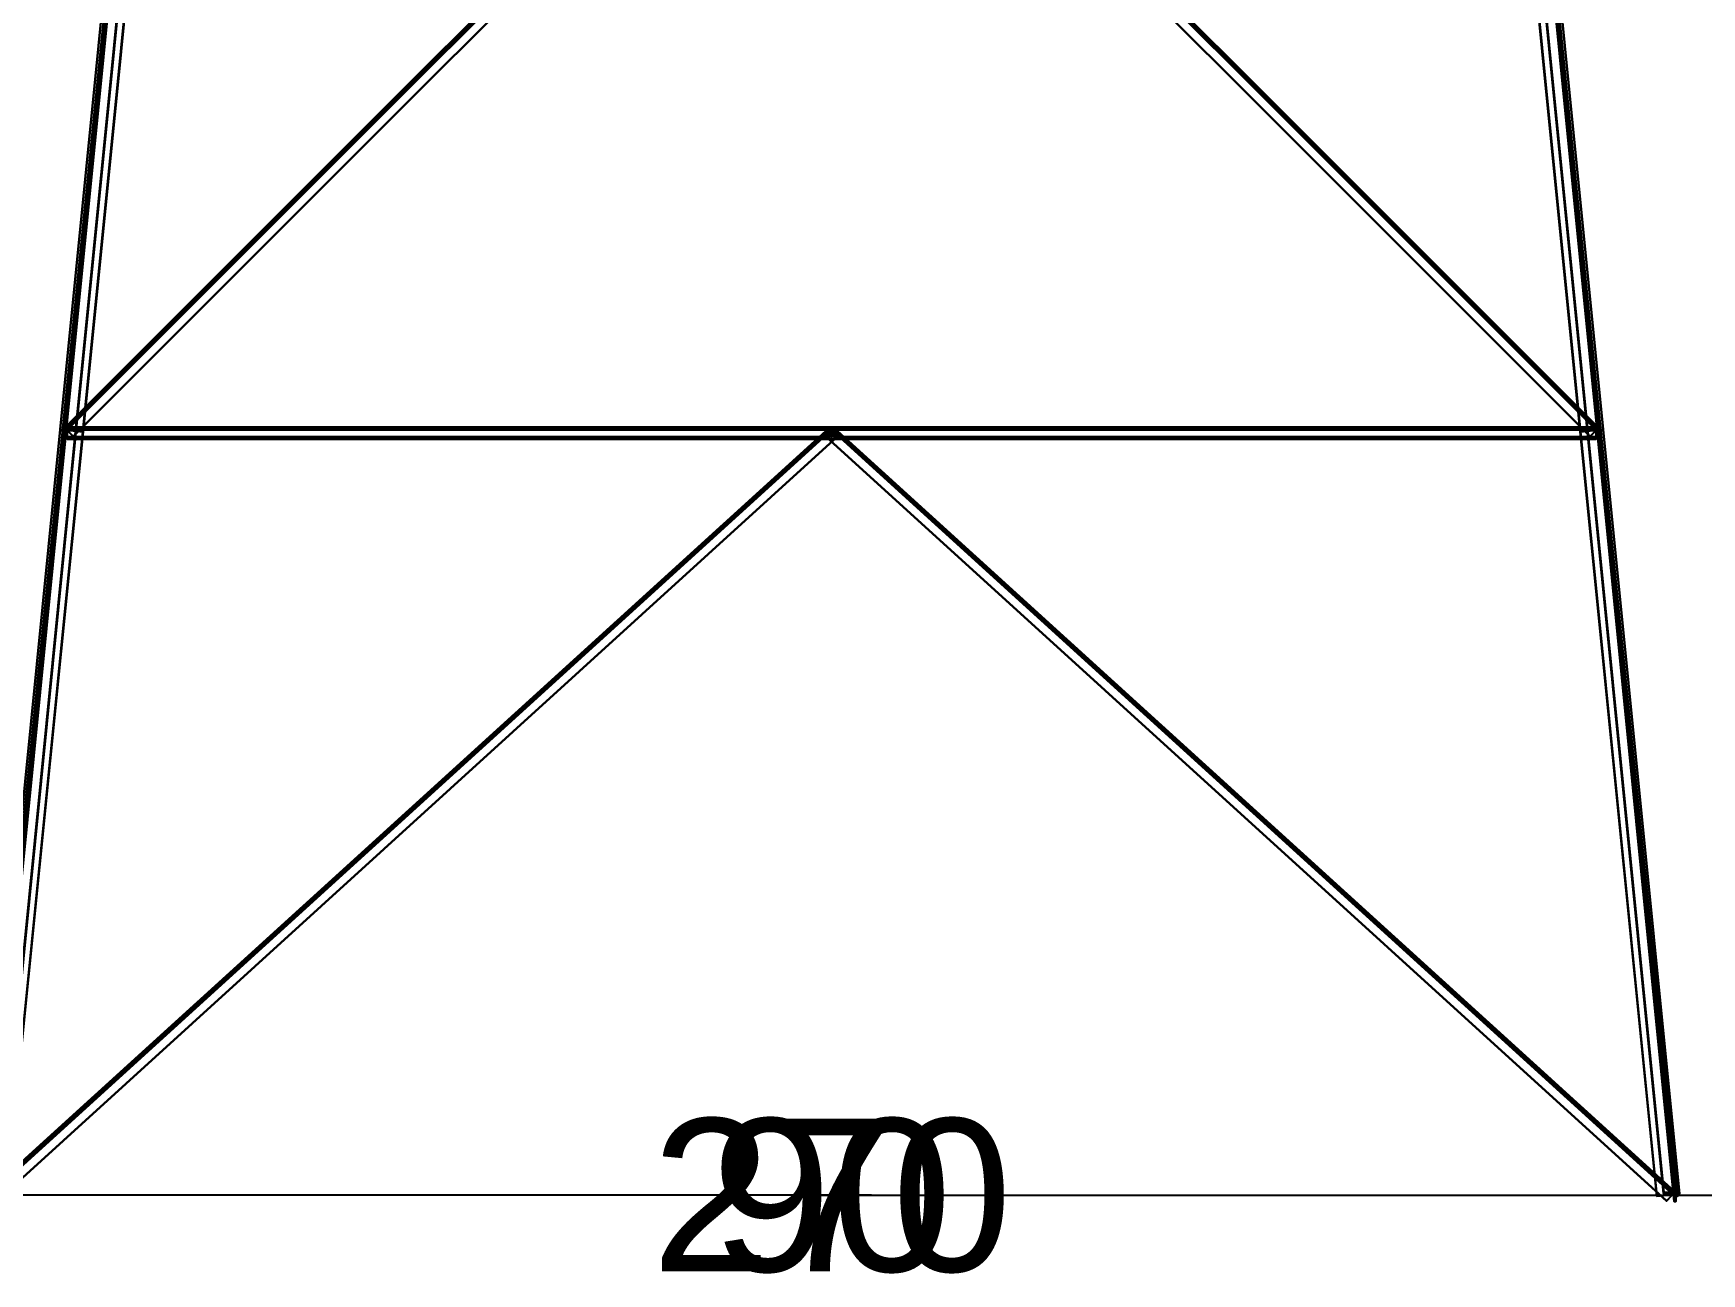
# Model space of a CAD drawing. Extents: x -15.8 to 15, y 4.5 to 69.4.
# Drawn here: x -5.22 to 5.69, y 4.49 to 12.6 of the extents above; entities that cross this region are included whole.
import ezdxf
from ezdxf.enums import TextEntityAlignment as Align

# ---------------------------------------------------------------- set-up
doc = ezdxf.new("R2010")
doc.units = 0
doc.styles.add('PLS_View', font='ARIAL.TTF')

msp = doc.modelspace()

# ---------------------------------------------------------------- linework, layer by layer
at = {"layer": '1', "color": 3}
for points in [[(-4.3987, 14.9953, 4.5545), (-4.8987, 9.9953, 5.0545), (-5.0472, 10.0085, 5.0382), (-4.5472, 15.0085, 4.5382)], [(-4.5472, 15.0085, 4.5382), (-5.0472, 10.0085, 5.0382), (-5.0325, 9.9922, 4.8898), (-4.5325, 14.9922, 4.3898)], [(-4.5325, 14.9922, -4.3898), (-5.0325, 9.9922, -4.8898), (-5.0472, 10.0085, -5.0382), (-4.5472, 15.0085, -4.5382)], [(-4.5472, 15.0085, -4.5382), (-5.0472, 10.0085, -5.0382), (-4.8987, 9.9953, -5.0545), (-4.3987, 14.9953, -4.5545)], [(-4.5325, 14.9922, 4.3898), (-5.0325, 9.9922, 4.8898), (-5.0166, 9.9908, 4.8916), (-4.5166, 14.9908, 4.3916)], [(-4.5166, 14.9908, -4.3916), (-5.0166, 9.9908, -4.8916), (-5.0325, 9.9922, -4.8898), (-4.5325, 14.9922, -4.3898)], [(-4.5298, 15.0054, 4.5241), (-5.0298, 10.0054, 5.0241), (-4.8971, 9.9936, 5.0386), (-4.3971, 14.9936, 4.5386)], [(-4.5166, 14.9908, 4.3916), (-5.0166, 9.9908, 4.8916), (-5.0298, 10.0054, 5.0241), (-4.5298, 15.0054, 4.5241)], [(-4.5298, 15.0054, -4.5241), (-5.0298, 10.0054, -5.0241), (-5.0166, 9.9908, -4.8916), (-4.5166, 14.9908, -4.3916)], [(-4.3971, 14.9936, -4.5386), (-4.8971, 9.9936, -5.0386), (-5.0298, 10.0054, -5.0241), (-4.5298, 15.0054, -4.5241)], [(-4.3971, 14.9936, 4.5386), (-4.8971, 9.9936, 5.0386), (-4.8987, 9.9953, 5.0545), (-4.3987, 14.9953, 4.5545)], [(-4.3987, 14.9953, -4.5545), (-4.8987, 9.9953, -5.0545), (-4.8971, 9.9936, -5.0386), (-4.3971, 14.9936, -4.5386)], [(4.3971, 14.9936, 4.5386), (4.8971, 9.9936, 5.0386), (5.0298, 10.0054, 5.0241), (4.5298, 15.0054, 4.5241)], [(4.5298, 15.0054, -4.5241), (5.0298, 10.0054, -5.0241), (4.8971, 9.9936, -5.0386), (4.3971, 14.9936, -4.5386)], [(4.3987, 14.9953, 4.5545), (4.8987, 9.9953, 5.0545), (4.8971, 9.9936, 5.0386), (4.3971, 14.9936, 4.5386)], [(4.3971, 14.9936, -4.5386), (4.8971, 9.9936, -5.0386), (4.8987, 9.9953, -5.0545), (4.3987, 14.9953, -4.5545)], [(4.5472, 15.0085, 4.5382), (5.0472, 10.0085, 5.0382), (4.8987, 9.9953, 5.0545), (4.3987, 14.9953, 4.5545)], [(4.3987, 14.9953, -4.5545), (4.8987, 9.9953, -5.0545), (5.0472, 10.0085, -5.0382), (4.5472, 15.0085, -4.5382)], [(4.5298, 15.0054, 4.5241), (5.0298, 10.0054, 5.0241), (5.0166, 9.9908, 4.8916), (4.5166, 14.9908, 4.3916)], [(4.5166, 14.9908, -4.3916), (5.0166, 9.9908, -4.8916), (5.0298, 10.0054, -5.0241), (4.5298, 15.0054, -4.5241)], [(4.5166, 14.9908, 4.3916), (5.0166, 9.9908, 4.8916), (5.0325, 9.9922, 4.8898), (4.5325, 14.9922, 4.3898)], [(4.5325, 14.9922, -4.3898), (5.0325, 9.9922, -4.8898), (5.0166, 9.9908, -4.8916), (4.5166, 14.9908, -4.3916)], [(4.5325, 14.9922, 4.3898), (5.0325, 9.9922, 4.8898), (5.0472, 10.0085, 5.0382), (4.5472, 15.0085, 4.5382)], [(4.5472, 15.0085, -4.5382), (5.0472, 10.0085, -5.0382), (5.0325, 9.9922, -4.8898), (4.5325, 14.9922, -4.3898)], [(-4.8987, 9.9953, 5.0545), (-5.3987, 4.9953, 5.5545), (-5.5472, 5.0085, 5.5382), (-5.0472, 10.0085, 5.0382)], [(-5.0472, 10.0085, 5.0382), (-5.5472, 5.0085, 5.5382), (-5.5325, 4.9922, 5.3898), (-5.0325, 9.9922, 4.8898)], [(-5.0325, 9.9922, -4.8898), (-5.5325, 4.9922, -5.3898), (-5.5472, 5.0085, -5.5382), (-5.0472, 10.0085, -5.0382)], [(-5.0472, 10.0085, -5.0382), (-5.5472, 5.0085, -5.5382), (-5.3987, 4.9953, -5.5545), (-4.8987, 9.9953, -5.0545)], [(-5.0325, 9.9922, 4.8898), (-5.5325, 4.9922, 5.3898), (-5.5166, 4.9908, 5.3916), (-5.0166, 9.9908, 4.8916)], [(-5.0166, 9.9908, -4.8916), (-5.5166, 4.9908, -5.3916), (-5.5325, 4.9922, -5.3898), (-5.0325, 9.9922, -4.8898)], [(-5.0298, 10.0054, 5.0241), (-5.5298, 5.0054, 5.5241), (-5.3971, 4.9936, 5.5386), (-4.8971, 9.9936, 5.0386)], [(-5.0166, 9.9908, 4.8916), (-5.5166, 4.9908, 5.3916), (-5.5298, 5.0054, 5.5241), (-5.0298, 10.0054, 5.0241)], [(-5.0298, 10.0054, -5.0241), (-5.5298, 5.0054, -5.5241), (-5.5166, 4.9908, -5.3916), (-5.0166, 9.9908, -4.8916)], [(-4.8971, 9.9936, -5.0386), (-5.3971, 4.9936, -5.5386), (-5.5298, 5.0054, -5.5241), (-5.0298, 10.0054, -5.0241)], [(-4.8971, 9.9936, 5.0386), (-5.3971, 4.9936, 5.5386), (-5.3987, 4.9953, 5.5545), (-4.8987, 9.9953, 5.0545)], [(-4.8987, 9.9953, -5.0545), (-5.3987, 4.9953, -5.5545), (-5.3971, 4.9936, -5.5386), (-4.8971, 9.9936, -5.0386)], [(-5.0472, 10.0085, 5.0382), (-4.8987, 9.9953, 5.0545), (-4.8971, 9.9936, 5.0386)], [(-5.0472, 10.0085, 5.0382), (-4.8971, 9.9936, 5.0386), (-5.0298, 10.0054, 5.0241)], [(-5.0472, 10.0085, 5.0382), (-5.0298, 10.0054, 5.0241), (-5.0166, 9.9908, 4.8916)], [(-5.0472, 10.0085, 5.0382), (-5.0166, 9.9908, 4.8916), (-5.0325, 9.9922, 4.8898)], [(-5.0472, 10.0085, -5.0382), (-5.0325, 9.9922, -4.8898), (-5.0166, 9.9908, -4.8916)], [(-5.0472, 10.0085, -5.0382), (-5.0166, 9.9908, -4.8916), (-5.0298, 10.0054, -5.0241)], [(-5.0472, 10.0085, -5.0382), (-5.0298, 10.0054, -5.0241), (-4.8971, 9.9936, -5.0386)], [(-5.0472, 10.0085, -5.0382), (-4.8971, 9.9936, -5.0386), (-4.8987, 9.9953, -5.0545)], [(-5.0472, 10.0085, 5.0382), (-4.8987, 9.9953, 5.0545), (-4.8971, 9.9936, 5.0386)], [(-5.0472, 10.0085, 5.0382), (-4.8971, 9.9936, 5.0386), (-5.0298, 10.0054, 5.0241)], [(-5.0472, 10.0085, 5.0382), (-5.0298, 10.0054, 5.0241), (-5.0166, 9.9908, 4.8916)], [(-5.0472, 10.0085, 5.0382), (-5.0166, 9.9908, 4.8916), (-5.0325, 9.9922, 4.8898)], [(-5.0472, 10.0085, -5.0382), (-5.0325, 9.9922, -4.8898), (-5.0166, 9.9908, -4.8916)], [(-5.0472, 10.0085, -5.0382), (-5.0166, 9.9908, -4.8916), (-5.0298, 10.0054, -5.0241)], [(-5.0472, 10.0085, -5.0382), (-5.0298, 10.0054, -5.0241), (-4.8971, 9.9936, -5.0386)], [(-5.0472, 10.0085, -5.0382), (-4.8971, 9.9936, -5.0386), (-4.8987, 9.9953, -5.0545)], [(-5.0202, 10.0241), (-5.0202, 10.0241, 5), (-5.0273, 9.9444, 5), (-5.0273, 9.9444)], [(-5.0202, 10.0241), (-5.0213, 9.9439), (-5.0273, 9.9444)], [(-5.0202, 10.0241, 5), (-5.0213, 9.9439, 5), (-5.0273, 9.9444, 5)], [(-5.0202, 10.0241, -5), (-5.0202, 10.0241), (-5.0273, 9.9444), (-5.0273, 9.9444, -5)], [(-5.0202, 10.0241, -5), (-5.0213, 9.9439, -5), (-5.0273, 9.9444, -5)], [(-5.0202, 10.0241), (-5.0213, 9.9439), (-5.0273, 9.9444)], [(-5.0273, 9.9444), (-5.0273, 9.9444, 5), (-5.0213, 9.9439, 5), (-5.0213, 9.9439)], [(-5.0273, 9.9444, -5), (-5.0273, 9.9444), (-5.0213, 9.9439), (-5.0213, 9.9439, -5)], [(-5.0202, 10.0241), (-5.0147, 10.0176), (-5.0213, 9.9439)], [(-5.0202, 10.0241, 5), (-5.0147, 10.0176, 5), (-5.0213, 9.9439, 5)], [(-5.0202, 10.0241, -5), (-5.0147, 10.0176, -5), (-5.0213, 9.9439, -5)], [(-5.0202, 10.0241), (-5.0147, 10.0176), (-5.0213, 9.9439)], [(-5.0213, 9.9439), (-5.0213, 9.9439, 5), (-5.0147, 10.0176, 5), (-5.0147, 10.0176)], [(-5.0213, 9.9439, -5), (-5.0213, 9.9439), (-5.0147, 10.0176), (-5.0147, 10.0176, -5)], [(-4.9405, 10.017), (-4.9405, 10.017, 5), (-5.0202, 10.0241, 5), (-5.0202, 10.0241)], [(-5.0202, 10.0241), (-4.9405, 10.017), (-4.941, 10.011)], [(-5.0202, 10.0241), (-4.941, 10.011), (-5.0147, 10.0176)], [(-5.0202, 10.0241, 5), (-4.9405, 10.017, 5), (-4.941, 10.011, 5)], [(-5.0202, 10.0241, 5), (-4.941, 10.011, 5), (-5.0147, 10.0176, 5)], [(-4.9405, 10.017, -5), (-4.9405, 10.017), (-5.0202, 10.0241), (-5.0202, 10.0241, -5)], [(-5.0202, 10.0241, -5), (-4.9405, 10.017, -5), (-4.941, 10.011, -5)], [(-5.0202, 10.0241, -5), (-4.941, 10.011, -5), (-5.0147, 10.0176, -5)], [(-5.0202, 10.0241), (-4.9405, 10.017), (-4.941, 10.011)], [(-5.0202, 10.0241), (-4.941, 10.011), (-5.0147, 10.0176)], [(-5.0147, 10.0176), (-5.0147, 10.0176, 5), (-4.941, 10.011, 5), (-4.941, 10.011)], [(-5.0147, 10.0176, -5), (-5.0147, 10.0176), (-4.941, 10.011), (-4.941, 10.011, -5)], [(0, 9.945, 5.0284), (-5, 9.945, 5.0284), (-5, 10.0245, 5.0197), (0, 10.0245, 5.0197)], [(0, 10.0245, 5.0197), (-5, 10.0245, 5.0197), (-5, 10.0158, 4.9401), (0, 10.0158, 4.9401)], [(-5, 10.0245, 5.0197), (-5, 9.945, 5.0284), (-5, 9.9443, 5.0224)], [(-5, 10.0245, 5.0197), (-5, 9.9443, 5.0224), (-5, 10.0179, 5.0144)], [(-5, 10.0245, 5.0197), (-5, 10.0179, 5.0144), (-5, 10.0098, 4.9408)], [(-5, 10.0245, 5.0197), (-5, 10.0098, 4.9408), (-5, 10.0158, 4.9401)], [(-5, 9.945, -5.0284), (0, 9.945, -5.0284), (0, 10.0245, -5.0197), (-5, 10.0245, -5.0197)], [(-5, 10.0245, -5.0197), (0, 10.0245, -5.0197), (0, 10.0158, -4.9401), (-5, 10.0158, -4.9401)], [(-5, 10.0245, -5.0197), (-5, 9.945, -5.0284), (-5, 9.9443, -5.0224)], [(-5, 10.0245, -5.0197), (-5, 9.9443, -5.0224), (-5, 10.0179, -5.0144)], [(-5, 10.0245, -5.0197), (-5, 10.0179, -5.0144), (-5, 10.0098, -4.9408)], [(-5, 10.0245, -5.0197), (-5, 10.0098, -4.9408), (-5, 10.0158, -4.9401)], [(0, 10.0179, 5.0144), (-5, 10.0179, 5.0144), (-5, 9.9443, 5.0224), (0, 9.9443, 5.0224)], [(0, 10.0098, 4.9408), (-5, 10.0098, 4.9408), (-5, 10.0179, 5.0144), (0, 10.0179, 5.0144)], [(-5, 10.0179, -5.0144), (0, 10.0179, -5.0144), (0, 9.9443, -5.0224), (-5, 9.9443, -5.0224)], [(-5, 10.0098, -4.9408), (0, 10.0098, -4.9408), (0, 10.0179, -5.0144), (-5, 10.0179, -5.0144)], [(0, 10.0158, 4.9401), (-5, 10.0158, 4.9401), (-5, 10.0098, 4.9408), (0, 10.0098, 4.9408)], [(-5, 10.0158, -4.9401), (0, 10.0158, -4.9401), (0, 10.0098, -4.9408), (-5, 10.0098, -4.9408)], [(0, 9.9443, 5.0224), (-5, 9.9443, 5.0224), (-5, 9.945, 5.0284), (0, 9.945, 5.0284)], [(-5, 9.9443, -5.0224), (0, 9.9443, -5.0224), (0, 9.945, -5.0284), (-5, 9.945, -5.0284)], [(-4.941, 10.011), (-4.941, 10.011, 5), (-4.9405, 10.017, 5), (-4.9405, 10.017)], [(-4.941, 10.011, -5), (-4.941, 10.011), (-4.9405, 10.017), (-4.9405, 10.017, -5)], [(5, 9.945, 5.0284), (0, 9.945, 5.0284), (0, 10.0245, 5.0197), (5, 10.0245, 5.0197)], [(5, 10.0245, 5.0197), (0, 10.0245, 5.0197), (0, 10.0158, 4.9401), (5, 10.0158, 4.9401)], [(0, 10.0245, 5.0197), (0, 9.945, 5.0284), (0, 9.9443, 5.0224)], [(0, 10.0245, 5.0197), (0, 9.9443, 5.0224), (0, 10.0179, 5.0144)], [(0, 10.0245, 5.0197), (0, 10.0179, 5.0144), (0, 10.0098, 4.9408)], [(0, 10.0245, 5.0197), (0, 10.0098, 4.9408), (0, 10.0158, 4.9401)], [(0, 10.0245, 5.0197), (0, 9.945, 5.0284), (0, 9.9443, 5.0224)], [(0, 10.0245, 5.0197), (0, 9.9443, 5.0224), (0, 10.0179, 5.0144)], [(0, 10.0245, 5.0197), (0, 10.0179, 5.0144), (0, 10.0098, 4.9408)], [(0, 10.0245, 5.0197), (0, 10.0098, 4.9408), (0, 10.0158, 4.9401)], [(0, 10.0245, -5.0197), (0, 9.945, -5.0284), (0, 9.9443, -5.0224)], [(0, 10.0245, -5.0197), (0, 9.9443, -5.0224), (0, 10.0179, -5.0144)], [(0, 10.0245, -5.0197), (0, 10.0179, -5.0144), (0, 10.0098, -4.9408)], [(0, 10.0245, -5.0197), (0, 10.0098, -4.9408), (0, 10.0158, -4.9401)], [(0, 9.945, -5.0284), (5, 9.945, -5.0284), (5, 10.0245, -5.0197), (0, 10.0245, -5.0197)], [(0, 10.0245, -5.0197), (5, 10.0245, -5.0197), (5, 10.0158, -4.9401), (0, 10.0158, -4.9401)], [(0, 10.0245, -5.0197), (0, 9.945, -5.0284), (0, 9.9443, -5.0224)], [(0, 10.0245, -5.0197), (0, 9.9443, -5.0224), (0, 10.0179, -5.0144)], [(0, 10.0245, -5.0197), (0, 10.0179, -5.0144), (0, 10.0098, -4.9408)], [(0, 10.0245, -5.0197), (0, 10.0098, -4.9408), (0, 10.0158, -4.9401)], [(5, 10.0179, 5.0144), (0, 10.0179, 5.0144), (0, 9.9443, 5.0224), (5, 9.9443, 5.0224)], [(5, 10.0098, 4.9408), (0, 10.0098, 4.9408), (0, 10.0179, 5.0144), (5, 10.0179, 5.0144)], [(0, 10.0179, -5.0144), (5, 10.0179, -5.0144), (5, 9.9443, -5.0224), (0, 9.9443, -5.0224)], [(0, 10.0098, -4.9408), (5, 10.0098, -4.9408), (5, 10.0179, -5.0144), (0, 10.0179, -5.0144)], [(5, 10.0158, 4.9401), (0, 10.0158, 4.9401), (0, 10.0098, 4.9408), (5, 10.0098, 4.9408)], [(0, 10.0158, -4.9401), (5, 10.0158, -4.9401), (5, 10.0098, -4.9408), (0, 10.0098, -4.9408)], [(5, 9.9443, 5.0224), (0, 9.9443, 5.0224), (0, 9.945, 5.0284), (5, 9.945, 5.0284)], [(0, 9.9443, -5.0224), (5, 9.9443, -5.0224), (5, 9.945, -5.0284), (0, 9.945, -5.0284)], [(5.0472, 10.0085, 5.0382), (5.0298, 10.0054, 5.0241), (4.8971, 9.9936, 5.0386)], [(5.0472, 10.0085, 5.0382), (4.8971, 9.9936, 5.0386), (4.8987, 9.9953, 5.0545)], [(5.0472, 10.0085, -5.0382), (4.8987, 9.9953, -5.0545), (4.8971, 9.9936, -5.0386)], [(5.0472, 10.0085, -5.0382), (4.8971, 9.9936, -5.0386), (5.0298, 10.0054, -5.0241)], [(5.0472, 10.0085, 5.0382), (5.0298, 10.0054, 5.0241), (4.8971, 9.9936, 5.0386)], [(5.0472, 10.0085, 5.0382), (4.8971, 9.9936, 5.0386), (4.8987, 9.9953, 5.0545)], [(5.0472, 10.0085, -5.0382), (4.8987, 9.9953, -5.0545), (4.8971, 9.9936, -5.0386)], [(5.0472, 10.0085, -5.0382), (4.8971, 9.9936, -5.0386), (5.0298, 10.0054, -5.0241)], [(4.8971, 9.9936, 5.0386), (5.3971, 4.9936, 5.5386), (5.5298, 5.0054, 5.5241), (5.0298, 10.0054, 5.0241)], [(5.0298, 10.0054, -5.0241), (5.5298, 5.0054, -5.5241), (5.3971, 4.9936, -5.5386), (4.8971, 9.9936, -5.0386)], [(4.8987, 9.9953, 5.0545), (5.3987, 4.9953, 5.5545), (5.3971, 4.9936, 5.5386), (4.8971, 9.9936, 5.0386)], [(4.8971, 9.9936, -5.0386), (5.3971, 4.9936, -5.5386), (5.3987, 4.9953, -5.5545), (4.8987, 9.9953, -5.0545)], [(5.0472, 10.0085, 5.0382), (5.5472, 5.0085, 5.5382), (5.3987, 4.9953, 5.5545), (4.8987, 9.9953, 5.0545)], [(4.8987, 9.9953, -5.0545), (5.3987, 4.9953, -5.5545), (5.5472, 5.0085, -5.5382), (5.0472, 10.0085, -5.0382)], [(4.9405, 10.017, 5), (4.9405, 10.017), (5.0202, 10.0241), (5.0202, 10.0241, 5)], [(5.0202, 10.0241, 5), (4.9405, 10.017, 5), (4.941, 10.011, 5)], [(5.0202, 10.0241), (4.9405, 10.017), (4.941, 10.011)], [(4.9405, 10.017), (4.9405, 10.017, -5), (5.0202, 10.0241, -5), (5.0202, 10.0241)], [(5.0202, 10.0241), (4.9405, 10.017), (4.941, 10.011)], [(5.0202, 10.0241, -5), (4.9405, 10.017, -5), (4.941, 10.011, -5)], [(4.941, 10.011, 5), (4.941, 10.011), (4.9405, 10.017), (4.9405, 10.017, 5)], [(4.941, 10.011), (4.941, 10.011, -5), (4.9405, 10.017, -5), (4.9405, 10.017)], [(5.0202, 10.0241, 5), (4.941, 10.011, 5), (5.0147, 10.0176, 5)], [(5.0202, 10.0241), (4.941, 10.011), (5.0147, 10.0176)], [(5.0202, 10.0241), (4.941, 10.011), (5.0147, 10.0176)], [(5.0202, 10.0241, -5), (4.941, 10.011, -5), (5.0147, 10.0176, -5)], [(5.0147, 10.0176, 5), (5.0147, 10.0176), (4.941, 10.011), (4.941, 10.011, 5)], [(5.0147, 10.0176), (5.0147, 10.0176, -5), (4.941, 10.011, -5), (4.941, 10.011)], [(5, 10.0245, 5.0197), (5, 9.945, 5.0284), (5, 9.9443, 5.0224)], [(5, 10.0245, 5.0197), (5, 9.9443, 5.0224), (5, 10.0179, 5.0144)], [(5, 10.0245, 5.0197), (5, 10.0179, 5.0144), (5, 10.0098, 4.9408)], [(5, 10.0245, 5.0197), (5, 10.0098, 4.9408), (5, 10.0158, 4.9401)], [(5, 10.0245, -5.0197), (5, 9.945, -5.0284), (5, 9.9443, -5.0224)], [(5, 10.0245, -5.0197), (5, 9.9443, -5.0224), (5, 10.0179, -5.0144)], [(5, 10.0245, -5.0197), (5, 10.0179, -5.0144), (5, 10.0098, -4.9408)], [(5, 10.0245, -5.0197), (5, 10.0098, -4.9408), (5, 10.0158, -4.9401)], [(5.0202, 10.0241, 5), (5.0147, 10.0176, 5), (5.0213, 9.9439, 5)], [(5.0202, 10.0241), (5.0147, 10.0176), (5.0213, 9.9439)], [(5.0202, 10.0241), (5.0147, 10.0176), (5.0213, 9.9439)], [(5.0202, 10.0241, -5), (5.0147, 10.0176, -5), (5.0213, 9.9439, -5)], [(5.0213, 9.9439, 5), (5.0213, 9.9439), (5.0147, 10.0176), (5.0147, 10.0176, 5)], [(5.0213, 9.9439), (5.0213, 9.9439, -5), (5.0147, 10.0176, -5), (5.0147, 10.0176)], [(5.0472, 10.0085, 5.0382), (5.0325, 9.9922, 4.8898), (5.0166, 9.9908, 4.8916)], [(5.0472, 10.0085, 5.0382), (5.0166, 9.9908, 4.8916), (5.0298, 10.0054, 5.0241)], [(5.0472, 10.0085, -5.0382), (5.0298, 10.0054, -5.0241), (5.0166, 9.9908, -4.8916)], [(5.0472, 10.0085, -5.0382), (5.0166, 9.9908, -4.8916), (5.0325, 9.9922, -4.8898)], [(5.0472, 10.0085, 5.0382), (5.0325, 9.9922, 4.8898), (5.0166, 9.9908, 4.8916)], [(5.0472, 10.0085, 5.0382), (5.0166, 9.9908, 4.8916), (5.0298, 10.0054, 5.0241)], [(5.0472, 10.0085, -5.0382), (5.0298, 10.0054, -5.0241), (5.0166, 9.9908, -4.8916)], [(5.0472, 10.0085, -5.0382), (5.0166, 9.9908, -4.8916), (5.0325, 9.9922, -4.8898)], [(5.0298, 10.0054, 5.0241), (5.5298, 5.0054, 5.5241), (5.5166, 4.9908, 5.3916), (5.0166, 9.9908, 4.8916)], [(5.0166, 9.9908, -4.8916), (5.5166, 4.9908, -5.3916), (5.5298, 5.0054, -5.5241), (5.0298, 10.0054, -5.0241)], [(5.0166, 9.9908, 4.8916), (5.5166, 4.9908, 5.3916), (5.5325, 4.9922, 5.3898), (5.0325, 9.9922, 4.8898)], [(5.0325, 9.9922, -4.8898), (5.5325, 4.9922, -5.3898), (5.5166, 4.9908, -5.3916), (5.0166, 9.9908, -4.8916)], [(5.0202, 10.0241, 5), (5.0202, 10.0241), (5.0273, 9.9444), (5.0273, 9.9444, 5)], [(5.0202, 10.0241, 5), (5.0213, 9.9439, 5), (5.0273, 9.9444, 5)], [(5.0202, 10.0241), (5.0213, 9.9439), (5.0273, 9.9444)], [(5.0202, 10.0241), (5.0202, 10.0241, -5), (5.0273, 9.9444, -5), (5.0273, 9.9444)], [(5.0202, 10.0241), (5.0213, 9.9439), (5.0273, 9.9444)], [(5.0202, 10.0241, -5), (5.0213, 9.9439, -5), (5.0273, 9.9444, -5)], [(5.0273, 9.9444, 5), (5.0273, 9.9444), (5.0213, 9.9439), (5.0213, 9.9439, 5)], [(5.0273, 9.9444), (5.0273, 9.9444, -5), (5.0213, 9.9439, -5), (5.0213, 9.9439)], [(5.0325, 9.9922, 4.8898), (5.5325, 4.9922, 5.3898), (5.5472, 5.0085, 5.5382), (5.0472, 10.0085, 5.0382)], [(5.0472, 10.0085, -5.0382), (5.5472, 5.0085, -5.5382), (5.5325, 4.9922, -5.3898), (5.0325, 9.9922, -4.8898)], [(5.5472, 5.0085, 5.5382), (5.5298, 5.0054, 5.5241), (5.3971, 4.9936, 5.5386)], [(5.5472, 5.0085, 5.5382), (5.3971, 4.9936, 5.5386), (5.3987, 4.9953, 5.5545)], [(5.5472, 5.0085, -5.5382), (5.3987, 4.9953, -5.5545), (5.3971, 4.9936, -5.5386)], [(5.5472, 5.0085, -5.5382), (5.3971, 4.9936, -5.5386), (5.5298, 5.0054, -5.5241)], [(5.5472, 5.0085, 5.5382), (5.5325, 4.9922, 5.3898), (5.5166, 4.9908, 5.3916)], [(5.5472, 5.0085, 5.5382), (5.5166, 4.9908, 5.3916), (5.5298, 5.0054, 5.5241)], [(5.5472, 5.0085, -5.5382), (5.5298, 5.0054, -5.5241), (5.5166, 4.9908, -5.3916)], [(5.5472, 5.0085, -5.5382), (5.5166, 4.9908, -5.3916), (5.5325, 4.9922, -5.3898)]]:
    msp.add_3dface(points, dxfattribs=at)
at = {"layer": '1', "color": 5}
for points in [[(-4.4441, 15.0157, 0.0213), (-4.9441, 10.0157, 5.0213), (-5.0237, 10.0158, 5.0134), (-4.5237, 15.0158, 0.0134)], [(-4.5237, 15.0158, 0.0134), (-5.0237, 10.0158, 5.0134), (-5.0181, 9.9591, 4.9572), (-4.5181, 14.9591, -0.0428)], [(-4.5213, 14.96, 0.0421), (-5.0213, 9.96, -4.9579), (-5.0225, 10.0166, -5.0144), (-4.5225, 15.0166, -0.0144)], [(-4.5225, 15.0166, -0.0144), (-5.0225, 10.0166, -5.0144), (-4.9427, 10.0134, -5.0192), (-4.4427, 15.0134, -0.0192)], [(-4.5154, 14.9598, 0.0418), (-5.0154, 9.9598, -4.9582), (-5.0213, 9.96, -4.9579), (-4.5213, 14.96, 0.0421)], [(-4.5181, 14.9591, -0.0428), (-5.0181, 9.9591, 4.9572), (-5.0121, 9.959, 4.9578), (-4.5121, 14.959, -0.0422)], [(-0.0104, 15.0043, -4.4391), (-5.0104, 10.0043, -4.9391), (-5.0176, 10.0194, -5.0174), (-0.0176, 15.0194, -4.5174)], [(-0.0176, 15.0194, -4.5174), (-5.0176, 10.0194, -5.0174), (-4.9614, 9.9647, -5.0331), (0.0386, 14.9647, -4.5331)], [(-4.5173, 15.0115, 0.0098), (-5.0173, 10.0115, 5.0098), (-4.9436, 10.0115, 5.0171), (-4.4436, 15.0115, 0.0171)], [(-4.5121, 14.959, -0.0422), (-5.0121, 9.959, 4.9578), (-5.0173, 10.0115, 5.0098), (-4.5173, 15.0115, 0.0098)], [(0.0396, 14.9634, 4.5304), (-4.9604, 9.9634, 5.0304), (-5.0169, 10.0188, 5.0187), (-0.0169, 15.0188, 4.5187)], [(-0.0169, 15.0188, 4.5187), (-5.0169, 10.0188, 5.0187), (-5.0126, 10.0065, 4.9397), (-0.0126, 15.0065, 4.4397)], [(-4.5164, 15.0121, -0.0105), (-5.0164, 10.0121, -5.0105), (-5.0154, 9.9598, -4.9582), (-4.5154, 14.9598, 0.0418)], [(-4.4426, 15.0092, -0.0149), (-4.9426, 10.0092, -5.0149), (-5.0164, 10.0121, -5.0105), (-4.5164, 15.0121, -0.0105)], [(-0.0129, 15.0141, -4.5127), (-5.0129, 10.0141, -5.0127), (-5.0062, 10.0002, -4.9403), (-0.0062, 15.0002, -4.4403)], [(0.0392, 14.9636, -4.5272), (-4.9608, 9.9636, -5.0272), (-5.0129, 10.0141, -5.0127), (-0.0129, 15.0141, -4.5127)], [(-0.0126, 15.0065, 4.4397), (-5.0126, 10.0065, 4.9397), (-5.0083, 10.0024, 4.9406), (-0.0083, 15.0024, 4.4406)], [(-0.0123, 15.0137, 4.5136), (-5.0123, 10.0137, 5.0136), (-4.96, 9.9625, 5.0245), (0.04, 14.9625, 4.5245)], [(-0.0083, 15.0024, 4.4406), (-5.0083, 10.0024, 4.9406), (-5.0123, 10.0137, 5.0136), (-0.0123, 15.0137, 4.5136)], [(-0.0062, 15.0002, -4.4403), (-5.0062, 10.0002, -4.9403), (-5.0104, 10.0043, -4.9391), (-0.0104, 15.0043, -4.4391)], [(0.0386, 14.9647, -4.5331), (-4.9614, 9.9647, -5.0331), (-4.9608, 9.9636, -5.0272), (0.0392, 14.9636, -4.5272)], [(0.04, 14.9625, 4.5245), (-4.96, 9.9625, 5.0245), (-4.9604, 9.9634, 5.0304), (0.0396, 14.9634, 4.5304)], [(-4.4436, 15.0115, 0.0171), (-4.9436, 10.0115, 5.0171), (-4.9441, 10.0157, 5.0213), (-4.4441, 15.0157, 0.0213)], [(-4.4427, 15.0134, -0.0192), (-4.9427, 10.0134, -5.0192), (-4.9426, 10.0092, -5.0149), (-4.4426, 15.0092, -0.0149)], [(0.0123, 15.0137, -4.5136), (5.0123, 10.0137, -5.0136), (4.96, 9.9625, -5.0245), (-0.04, 14.9625, -4.5245)], [(-0.04, 14.9625, -4.5245), (4.96, 9.9625, -5.0245), (4.9604, 9.9634, -5.0304), (-0.0396, 14.9634, -4.5304)], [(-0.0396, 14.9634, -4.5304), (4.9604, 9.9634, -5.0304), (5.0169, 10.0188, -5.0187), (0.0169, 15.0188, -4.5187)], [(-0.0392, 14.9636, 4.5272), (4.9608, 9.9636, 5.0272), (5.0129, 10.0141, 5.0127), (0.0129, 15.0141, 4.5127)], [(-0.0386, 14.9647, 4.5331), (4.9614, 9.9647, 5.0331), (4.9608, 9.9636, 5.0272), (-0.0392, 14.9636, 4.5272)], [(0.0176, 15.0194, 4.5174), (5.0176, 10.0194, 5.0174), (4.9614, 9.9647, 5.0331), (-0.0386, 14.9647, 4.5331)], [(0.0129, 15.0141, 4.5127), (5.0129, 10.0141, 5.0127), (5.0062, 10.0002, 4.9403), (0.0062, 15.0002, 4.4403)], [(0.0062, 15.0002, 4.4403), (5.0062, 10.0002, 4.9403), (5.0104, 10.0043, 4.9391), (0.0104, 15.0043, 4.4391)], [(0.0083, 15.0024, -4.4406), (5.0083, 10.0024, -4.9406), (5.0123, 10.0137, -5.0136), (0.0123, 15.0137, -4.5136)], [(0.0126, 15.0065, -4.4397), (5.0126, 10.0065, -4.9397), (5.0083, 10.0024, -4.9406), (0.0083, 15.0024, -4.4406)], [(0.0104, 15.0043, 4.4391), (5.0104, 10.0043, 4.9391), (5.0176, 10.0194, 5.0174), (0.0176, 15.0194, 4.5174)], [(0.0169, 15.0188, -4.5187), (5.0169, 10.0188, -5.0187), (5.0126, 10.0065, -4.9397), (0.0126, 15.0065, -4.4397)], [(4.4427, 15.0134, 0.0192), (4.9427, 10.0134, 5.0192), (4.9426, 10.0092, 5.0149), (4.4426, 15.0092, 0.0149)], [(4.4426, 15.0092, 0.0149), (4.9426, 10.0092, 5.0149), (5.0164, 10.0121, 5.0105), (4.5164, 15.0121, 0.0105)], [(4.5225, 15.0166, 0.0144), (5.0225, 10.0166, 5.0144), (4.9427, 10.0134, 5.0192), (4.4427, 15.0134, 0.0192)], [(4.4436, 15.0115, -0.0171), (4.9436, 10.0115, -5.0171), (4.9441, 10.0157, -5.0213), (4.4441, 15.0157, -0.0213)], [(4.5173, 15.0115, -0.0098), (5.0173, 10.0115, -5.0098), (4.9436, 10.0115, -5.0171), (4.4436, 15.0115, -0.0171)], [(4.4441, 15.0157, -0.0213), (4.9441, 10.0157, -5.0213), (5.0237, 10.0158, -5.0134), (4.5237, 15.0158, -0.0134)], [(4.5121, 14.959, 0.0422), (5.0121, 9.959, -4.9578), (5.0173, 10.0115, -5.0098), (4.5173, 15.0115, -0.0098)], [(4.5181, 14.9591, 0.0428), (5.0181, 9.9591, -4.9572), (5.0121, 9.959, -4.9578), (4.5121, 14.959, 0.0422)], [(4.5164, 15.0121, 0.0105), (5.0164, 10.0121, 5.0105), (5.0154, 9.9598, 4.9582), (4.5154, 14.9598, -0.0418)], [(4.5154, 14.9598, -0.0418), (5.0154, 9.9598, 4.9582), (5.0213, 9.96, 4.9579), (4.5213, 14.96, -0.0421)], [(4.5237, 15.0158, -0.0134), (5.0237, 10.0158, -5.0134), (5.0181, 9.9591, -4.9572), (4.5181, 14.9591, 0.0428)], [(4.5213, 14.96, -0.0421), (5.0213, 9.96, 4.9579), (5.0225, 10.0166, 5.0144), (4.5225, 15.0166, 0.0144)], [(-4.9441, 10.017, 0.0205), (-5.4441, 5.017, 5.5205), (-5.5237, 5.0163, 5.5126), (-5.0237, 10.0163, 0.0126)], [(-5.0237, 10.0163, 0.0126), (-5.5237, 5.0163, 5.5126), (-5.5179, 4.957, 5.4593), (-5.0179, 9.957, -0.0407)], [(-5.0217, 9.9581, 0.0401), (-5.5217, 4.9581, -5.4599), (-5.5223, 5.0173, -5.5137), (-5.0223, 10.0173, -0.0137)], [(-5.0223, 10.0173, -0.0137), (-5.5223, 5.0173, -5.5137), (-5.4425, 5.0142, -5.5181), (-4.9425, 10.0142, -0.0181)], [(-5.0157, 9.9579, 0.0397), (-5.5157, 4.9579, -5.4603), (-5.5217, 4.9581, -5.4599), (-5.0217, 9.9581, 0.0401)], [(-5.0179, 9.957, -0.0407), (-5.5179, 4.957, 5.4593), (-5.512, 4.957, 5.4599), (-5.012, 9.957, -0.0401)], [(-5.0173, 10.0119, 0.0092), (-5.5173, 5.0119, 5.5092), (-5.4437, 5.0125, 5.5165), (-4.9437, 10.0125, 0.0165)], [(-5.012, 9.957, -0.0401), (-5.512, 4.957, 5.4599), (-5.5173, 5.0119, 5.5092), (-5.0173, 10.0119, 0.0092)], [(-0.0097, 10.0046, -4.939), (-5.5097, 5.0046, -5.439), (-5.5168, 5.0202, -5.5172), (-0.0168, 10.0202, -5.0172)], [(-0.0168, 10.0202, -5.0172), (-5.5168, 5.0202, -5.5172), (-5.4634, 4.963, -5.5335), (0.0366, 9.963, -5.0335)], [(-5.0163, 10.0126, -0.01), (-5.5163, 5.0126, -5.51), (-5.5157, 4.9579, -5.4603), (-5.0157, 9.9579, 0.0397)], [(-4.9425, 10.0097, -0.0141), (-5.4425, 5.0097, -5.5141), (-5.5163, 5.0126, -5.51), (-5.0163, 10.0126, -0.01)], [(0.0378, 9.9615, 5.0304), (-5.4622, 4.9615, 5.5304), (-5.5161, 5.0195, 5.5187), (-0.0161, 10.0195, 5.0187)], [(-0.0161, 10.0195, 5.0187), (-5.5161, 5.0195, 5.5187), (-5.5121, 5.0072, 5.4397), (-0.0121, 10.0072, 4.9397)], [(-0.0123, 10.0148, -5.0125), (-5.5123, 5.0148, -5.5125), (-5.5057, 5.0003, -5.4403), (-0.0057, 10.0003, -4.9403)], [(0.0372, 9.9619, -5.0277), (-5.4628, 4.9619, -5.5277), (-5.5123, 5.0148, -5.5125), (-0.0123, 10.0148, -5.0125)], [(-0.0121, 10.0072, 4.9397), (-5.5121, 5.0072, 5.4397), (-5.508, 5.0029, 5.4406), (-0.008, 10.0029, 4.9406)], [(-0.0117, 10.0143, 5.0136), (-5.5117, 5.0143, 5.5136), (-5.4619, 4.9606, 5.5245), (0.0381, 9.9606, 5.0245)], [(-0.008, 10.0029, 4.9406), (-5.508, 5.0029, 5.4406), (-5.5117, 5.0143, 5.5136), (-0.0117, 10.0143, 5.0136)], [(-0.0057, 10.0003, -4.9403), (-5.5057, 5.0003, -5.4403), (-5.5097, 5.0046, -5.439), (-0.0097, 10.0046, -4.939)], [(0.0366, 9.963, -5.0335), (-5.4634, 4.963, -5.5335), (-5.4628, 4.9619, -5.5277), (0.0372, 9.9619, -5.0277)], [(0.0381, 9.9606, 5.0245), (-5.4619, 4.9606, 5.5245), (-5.4622, 4.9615, 5.5304), (0.0378, 9.9615, 5.0304)], [(-4.9437, 10.0125, 0.0165), (-5.4437, 5.0125, 5.5165), (-5.4441, 5.017, 5.5205), (-4.9441, 10.017, 0.0205)], [(-4.9425, 10.0142, -0.0181), (-5.4425, 5.0142, -5.5181), (-5.4425, 5.0097, -5.5141), (-4.9425, 10.0097, -0.0141)], [(-5.0237, 10.0163, 0.0126), (-4.9441, 10.017, 0.0205), (-4.9437, 10.0125, 0.0165)], [(-5.0237, 10.0163, 0.0126), (-4.9437, 10.0125, 0.0165), (-5.0173, 10.0119, 0.0092)], [(-5.0237, 10.0163, 0.0126), (-5.0173, 10.0119, 0.0092), (-5.012, 9.957, -0.0401)], [(-5.0237, 10.0163, 0.0126), (-5.012, 9.957, -0.0401), (-5.0179, 9.957, -0.0407)], [(-5.0237, 10.0158, 5.0134), (-4.9441, 10.0157, 5.0213), (-4.9436, 10.0115, 5.0171)], [(-5.0237, 10.0158, 5.0134), (-4.9436, 10.0115, 5.0171), (-5.0173, 10.0115, 5.0098)], [(-5.0237, 10.0158, 5.0134), (-5.0173, 10.0115, 5.0098), (-5.0121, 9.959, 4.9578)], [(-5.0237, 10.0158, 5.0134), (-5.0121, 9.959, 4.9578), (-5.0181, 9.9591, 4.9572)], [(-5.0225, 10.0166, -5.0144), (-5.0213, 9.96, -4.9579), (-5.0154, 9.9598, -4.9582)], [(-5.0225, 10.0166, -5.0144), (-5.0154, 9.9598, -4.9582), (-5.0164, 10.0121, -5.0105)], [(-5.0225, 10.0166, -5.0144), (-5.0164, 10.0121, -5.0105), (-4.9426, 10.0092, -5.0149)], [(-5.0225, 10.0166, -5.0144), (-4.9426, 10.0092, -5.0149), (-4.9427, 10.0134, -5.0192)], [(-5.0223, 10.0173, -0.0137), (-5.0217, 9.9581, 0.0401), (-5.0157, 9.9579, 0.0397)], [(-5.0223, 10.0173, -0.0137), (-5.0157, 9.9579, 0.0397), (-5.0163, 10.0126, -0.01)], [(-5.0223, 10.0173, -0.0137), (-5.0163, 10.0126, -0.01), (-4.9425, 10.0097, -0.0141)], [(-5.0223, 10.0173, -0.0137), (-4.9425, 10.0097, -0.0141), (-4.9425, 10.0142, -0.0181)], [(-5.0176, 10.0194, -5.0174), (-5.0104, 10.0043, -4.9391), (-5.0062, 10.0002, -4.9403)], [(-5.0176, 10.0194, -5.0174), (-5.0062, 10.0002, -4.9403), (-5.0129, 10.0141, -5.0127)], [(-5.0176, 10.0194, -5.0174), (-5.0129, 10.0141, -5.0127), (-4.9608, 9.9636, -5.0272)], [(-5.0176, 10.0194, -5.0174), (-4.9608, 9.9636, -5.0272), (-4.9614, 9.9647, -5.0331)], [(-5.0169, 10.0188, 5.0187), (-4.9604, 9.9634, 5.0304), (-4.96, 9.9625, 5.0245)], [(-5.0169, 10.0188, 5.0187), (-4.96, 9.9625, 5.0245), (-5.0123, 10.0137, 5.0136)], [(-5.0169, 10.0188, 5.0187), (-5.0123, 10.0137, 5.0136), (-5.0083, 10.0024, 4.9406)], [(-5.0169, 10.0188, 5.0187), (-5.0083, 10.0024, 4.9406), (-5.0126, 10.0065, 4.9397)], [(-0.0162, 9.9595, 5.0162), (-5.0162, 9.9595, 0.0162), (-5.0097, 10.0188, 0.0097), (-0.0097, 10.0188, 5.0097)], [(-5.0097, 10.0188, 0.0097), (-5.0162, 9.9595, 0.0162), (-5.0135, 9.9589, 0.0135)], [(-0.0097, 10.0188, -5.0097), (-5.0097, 10.0188, -0.0097), (-5.0162, 9.9595, -0.0162), (-0.0162, 9.9595, -5.0162)], [(-5.0097, 10.0188, -0.0097), (-5.0135, 9.9589, -0.0135), (-5.0162, 9.9595, -0.0162)], [(-0.0135, 9.9589, 5.0135), (-5.0135, 9.9589, 0.0135), (-5.0162, 9.9595, 0.0162), (-0.0162, 9.9595, 5.0162)], [(-0.0162, 9.9595, -5.0162), (-5.0162, 9.9595, -0.0162), (-5.0135, 9.9589, -0.0135), (-0.0135, 9.9589, -5.0135)], [(-5.0097, 10.0188, 0.0097), (-5.0135, 9.9589, 0.0135), (-5.0074, 10.0143, 0.0074)], [(-5.0097, 10.0188, -0.0097), (-5.0074, 10.0143, -0.0074), (-5.0135, 9.9589, -0.0135)], [(-0.0074, 10.0143, 5.0074), (-5.0074, 10.0143, 0.0074), (-5.0135, 9.9589, 0.0135), (-0.0135, 9.9589, 5.0135)], [(-0.0135, 9.9589, -5.0135), (-5.0135, 9.9589, -0.0135), (-5.0074, 10.0143, -0.0074), (-0.0074, 10.0143, -5.0074)], [(-0.0097, 10.0188, 5.0097), (-5.0097, 10.0188, 0.0097), (-4.9678, 10.0096, -0.0322), (0.0322, 10.0096, 4.9678)], [(-5.0097, 10.0188, 0.0097), (-5.0074, 10.0143, 0.0074), (-4.9682, 10.0056, -0.0318)], [(-5.0097, 10.0188, 0.0097), (-4.9682, 10.0056, -0.0318), (-4.9678, 10.0096, -0.0322)], [(0.0322, 10.0096, -4.9678), (-4.9678, 10.0096, 0.0322), (-5.0097, 10.0188, -0.0097), (-0.0097, 10.0188, -5.0097)], [(-5.0097, 10.0188, -0.0097), (-4.9678, 10.0096, 0.0322), (-4.9682, 10.0056, 0.0318)], [(-5.0097, 10.0188, -0.0097), (-4.9682, 10.0056, 0.0318), (-5.0074, 10.0143, -0.0074)], [(0.0318, 10.0056, 4.9682), (-4.9682, 10.0056, -0.0318), (-5.0074, 10.0143, 0.0074), (-0.0074, 10.0143, 5.0074)], [(-0.0074, 10.0143, -5.0074), (-5.0074, 10.0143, -0.0074), (-4.9682, 10.0056, 0.0318), (0.0318, 10.0056, -4.9682)], [(0.0322, 10.0096, 4.9678), (-4.9678, 10.0096, -0.0322), (-4.9682, 10.0056, -0.0318), (0.0318, 10.0056, 4.9682)], [(0.0318, 10.0056, -4.9682), (-4.9682, 10.0056, 0.0318), (-4.9678, 10.0096, 0.0322), (0.0322, 10.0096, -4.9678)], [(0.0161, 10.0195, -5.0187), (-0.0378, 9.9615, -5.0304), (-0.0381, 9.9606, -5.0245)], [(0.0161, 10.0195, -5.0187), (-0.0381, 9.9606, -5.0245), (0.0117, 10.0143, -5.0136)], [(0.0117, 10.0143, -5.0136), (5.5117, 5.0143, -5.5136), (5.4619, 4.9606, -5.5245), (-0.0381, 9.9606, -5.0245)], [(-0.0381, 9.9606, -5.0245), (5.4619, 4.9606, -5.5245), (5.4622, 4.9615, -5.5304), (-0.0378, 9.9615, -5.0304)], [(-0.0378, 9.9615, -5.0304), (5.4622, 4.9615, -5.5304), (5.5161, 5.0195, -5.5187), (0.0161, 10.0195, -5.0187)], [(0.0168, 10.0202, 5.0172), (0.0123, 10.0148, 5.0125), (-0.0372, 9.9619, 5.0277)], [(0.0168, 10.0202, 5.0172), (-0.0372, 9.9619, 5.0277), (-0.0366, 9.963, 5.0335)], [(-0.0372, 9.9619, 5.0277), (5.4628, 4.9619, 5.5277), (5.5123, 5.0148, 5.5125), (0.0123, 10.0148, 5.0125)], [(-0.0366, 9.963, 5.0335), (5.4634, 4.963, 5.5335), (5.4628, 4.9619, 5.5277), (-0.0372, 9.9619, 5.0277)], [(0.0168, 10.0202, 5.0172), (5.5168, 5.0202, 5.5172), (5.4634, 4.963, 5.5335), (-0.0366, 9.963, 5.0335)], [(-0.0322, 10.0096, 4.9678), (4.9678, 10.0096, -0.0322), (5.0097, 10.0188, 0.0097), (0.0097, 10.0188, 5.0097)], [(0.0097, 10.0188, 5.0097), (-0.0322, 10.0096, 4.9678), (-0.0318, 10.0056, 4.9682)], [(0.0097, 10.0188, -5.0097), (5.0097, 10.0188, -0.0097), (4.9678, 10.0096, 0.0322), (-0.0322, 10.0096, -4.9678)], [(0.0097, 10.0188, -5.0097), (-0.0318, 10.0056, -4.9682), (-0.0322, 10.0096, -4.9678)], [(-0.0318, 10.0056, 4.9682), (4.9682, 10.0056, -0.0318), (4.9678, 10.0096, -0.0322), (-0.0322, 10.0096, 4.9678)], [(-0.0322, 10.0096, -4.9678), (4.9678, 10.0096, 0.0322), (4.9682, 10.0056, 0.0318), (-0.0318, 10.0056, -4.9682)], [(0.0097, 10.0188, 5.0097), (-0.0318, 10.0056, 4.9682), (0.0074, 10.0143, 5.0074)], [(0.0097, 10.0188, -5.0097), (0.0074, 10.0143, -5.0074), (-0.0318, 10.0056, -4.9682)], [(0.0074, 10.0143, 5.0074), (5.0074, 10.0143, 0.0074), (4.9682, 10.0056, -0.0318), (-0.0318, 10.0056, 4.9682)], [(-0.0318, 10.0056, -4.9682), (4.9682, 10.0056, 0.0318), (5.0074, 10.0143, -0.0074), (0.0074, 10.0143, -5.0074)], [(-0.0168, 10.0202, -5.0172), (-0.0097, 10.0046, -4.939), (-0.0057, 10.0003, -4.9403)], [(-0.0168, 10.0202, -5.0172), (-0.0057, 10.0003, -4.9403), (-0.0123, 10.0148, -5.0125)], [(-0.0168, 10.0202, -5.0172), (-0.0123, 10.0148, -5.0125), (0.0372, 9.9619, -5.0277)], [(-0.0168, 10.0202, -5.0172), (0.0372, 9.9619, -5.0277), (0.0366, 9.963, -5.0335)], [(-0.0097, 10.0188, 5.0097), (-0.0162, 9.9595, 5.0162), (-0.0135, 9.9589, 5.0135)], [(-0.0097, 10.0188, -5.0097), (-0.0135, 9.9589, -5.0135), (-0.0162, 9.9595, -5.0162)], [(-0.0161, 10.0195, 5.0187), (0.0378, 9.9615, 5.0304), (0.0381, 9.9606, 5.0245)], [(-0.0161, 10.0195, 5.0187), (0.0381, 9.9606, 5.0245), (-0.0117, 10.0143, 5.0136)], [(-0.0161, 10.0195, 5.0187), (-0.0117, 10.0143, 5.0136), (-0.008, 10.0029, 4.9406)], [(-0.0161, 10.0195, 5.0187), (-0.008, 10.0029, 4.9406), (-0.0121, 10.0072, 4.9397)], [(-0.0097, 10.0188, 5.0097), (-0.0135, 9.9589, 5.0135), (-0.0074, 10.0143, 5.0074)], [(-0.0097, 10.0188, -5.0097), (-0.0074, 10.0143, -5.0074), (-0.0135, 9.9589, -5.0135)], [(-0.0097, 10.0188, 5.0097), (-0.0074, 10.0143, 5.0074), (0.0318, 10.0056, 4.9682)], [(-0.0097, 10.0188, 5.0097), (0.0318, 10.0056, 4.9682), (0.0322, 10.0096, 4.9678)], [(-0.0097, 10.0188, -5.0097), (0.0322, 10.0096, -4.9678), (0.0318, 10.0056, -4.9682)], [(-0.0097, 10.0188, -5.0097), (0.0318, 10.0056, -4.9682), (-0.0074, 10.0143, -5.0074)], [(0.0168, 10.0202, 5.0172), (0.0097, 10.0046, 4.939), (0.0057, 10.0003, 4.9403)], [(0.0168, 10.0202, 5.0172), (0.0057, 10.0003, 4.9403), (0.0123, 10.0148, 5.0125)], [(0.0123, 10.0148, 5.0125), (5.5123, 5.0148, 5.5125), (5.5057, 5.0003, 5.4403), (0.0057, 10.0003, 4.9403)], [(0.0057, 10.0003, 4.9403), (5.5057, 5.0003, 5.4403), (5.5097, 5.0046, 5.439), (0.0097, 10.0046, 4.939)], [(0.0097, 10.0188, 5.0097), (0.0074, 10.0143, 5.0074), (0.0135, 9.9589, 5.0135)], [(0.0097, 10.0188, -5.0097), (0.0135, 9.9589, -5.0135), (0.0074, 10.0143, -5.0074)], [(0.0135, 9.9589, 5.0135), (5.0135, 9.9589, 0.0135), (5.0074, 10.0143, 0.0074), (0.0074, 10.0143, 5.0074)], [(0.0074, 10.0143, -5.0074), (5.0074, 10.0143, -0.0074), (5.0135, 9.9589, -0.0135), (0.0135, 9.9589, -5.0135)], [(0.0161, 10.0195, -5.0187), (0.0117, 10.0143, -5.0136), (0.008, 10.0029, -4.9406)], [(0.0161, 10.0195, -5.0187), (0.008, 10.0029, -4.9406), (0.0121, 10.0072, -4.9397)], [(0.008, 10.0029, -4.9406), (5.508, 5.0029, -5.4406), (5.5117, 5.0143, -5.5136), (0.0117, 10.0143, -5.0136)], [(0.0121, 10.0072, -4.9397), (5.5121, 5.0072, -5.4397), (5.508, 5.0029, -5.4406), (0.008, 10.0029, -4.9406)], [(0.0097, 10.0046, 4.939), (5.5097, 5.0046, 5.439), (5.5168, 5.0202, 5.5172), (0.0168, 10.0202, 5.0172)], [(0.0097, 10.0188, 5.0097), (5.0097, 10.0188, 0.0097), (5.0162, 9.9595, 0.0162), (0.0162, 9.9595, 5.0162)], [(0.0097, 10.0188, 5.0097), (0.0135, 9.9589, 5.0135), (0.0162, 9.9595, 5.0162)], [(0.0162, 9.9595, -5.0162), (5.0162, 9.9595, -0.0162), (5.0097, 10.0188, -0.0097), (0.0097, 10.0188, -5.0097)], [(0.0097, 10.0188, -5.0097), (0.0162, 9.9595, -5.0162), (0.0135, 9.9589, -5.0135)], [(0.0161, 10.0195, -5.0187), (5.5161, 5.0195, -5.5187), (5.5121, 5.0072, -5.4397), (0.0121, 10.0072, -4.9397)], [(0.0162, 9.9595, 5.0162), (5.0162, 9.9595, 0.0162), (5.0135, 9.9589, 0.0135), (0.0135, 9.9589, 5.0135)], [(0.0135, 9.9589, -5.0135), (5.0135, 9.9589, -0.0135), (5.0162, 9.9595, -0.0162), (0.0162, 9.9595, -5.0162)], [(5.0223, 10.0173, 0.0137), (5.5223, 5.0173, 5.5137), (5.4425, 5.0142, 5.5181), (4.9425, 10.0142, 0.0181)], [(5.0223, 10.0173, 0.0137), (5.0163, 10.0126, 0.01), (4.9425, 10.0097, 0.0141)], [(5.0223, 10.0173, 0.0137), (4.9425, 10.0097, 0.0141), (4.9425, 10.0142, 0.0181)], [(4.9425, 10.0142, 0.0181), (5.4425, 5.0142, 5.5181), (5.4425, 5.0097, 5.5141), (4.9425, 10.0097, 0.0141)], [(4.9425, 10.0097, 0.0141), (5.4425, 5.0097, 5.5141), (5.5163, 5.0126, 5.51), (5.0163, 10.0126, 0.01)], [(5.0225, 10.0166, 5.0144), (5.0164, 10.0121, 5.0105), (4.9426, 10.0092, 5.0149)], [(5.0225, 10.0166, 5.0144), (4.9426, 10.0092, 5.0149), (4.9427, 10.0134, 5.0192)], [(5.0237, 10.0158, -5.0134), (4.9441, 10.0157, -5.0213), (4.9436, 10.0115, -5.0171)], [(5.0237, 10.0158, -5.0134), (4.9436, 10.0115, -5.0171), (5.0173, 10.0115, -5.0098)], [(4.9437, 10.0125, -0.0165), (5.4437, 5.0125, -5.5165), (5.4441, 5.017, -5.5205), (4.9441, 10.017, -0.0205)], [(5.0237, 10.0163, -0.0126), (4.9441, 10.017, -0.0205), (4.9437, 10.0125, -0.0165)], [(5.0237, 10.0163, -0.0126), (4.9437, 10.0125, -0.0165), (5.0173, 10.0119, -0.0092)], [(5.0173, 10.0119, -0.0092), (5.5173, 5.0119, -5.5092), (5.4437, 5.0125, -5.5165), (4.9437, 10.0125, -0.0165)], [(4.9441, 10.017, -0.0205), (5.4441, 5.017, -5.5205), (5.5237, 5.0163, -5.5126), (5.0237, 10.0163, -0.0126)], [(5.0169, 10.0188, -5.0187), (4.9604, 9.9634, -5.0304), (4.96, 9.9625, -5.0245)], [(5.0169, 10.0188, -5.0187), (4.96, 9.9625, -5.0245), (5.0123, 10.0137, -5.0136)], [(5.0176, 10.0194, 5.0174), (5.0129, 10.0141, 5.0127), (4.9608, 9.9636, 5.0272)], [(5.0176, 10.0194, 5.0174), (4.9608, 9.9636, 5.0272), (4.9614, 9.9647, 5.0331)], [(5.0097, 10.0188, 0.0097), (4.9678, 10.0096, -0.0322), (4.9682, 10.0056, -0.0318)], [(5.0097, 10.0188, -0.0097), (4.9682, 10.0056, 0.0318), (4.9678, 10.0096, 0.0322)], [(5.0097, 10.0188, 0.0097), (4.9682, 10.0056, -0.0318), (5.0074, 10.0143, 0.0074)], [(5.0097, 10.0188, -0.0097), (5.0074, 10.0143, -0.0074), (4.9682, 10.0056, 0.0318)], [(5.0176, 10.0194, 5.0174), (5.0104, 10.0043, 4.9391), (5.0062, 10.0002, 4.9403)], [(5.0176, 10.0194, 5.0174), (5.0062, 10.0002, 4.9403), (5.0129, 10.0141, 5.0127)], [(5.0097, 10.0188, 0.0097), (5.0074, 10.0143, 0.0074), (5.0135, 9.9589, 0.0135)], [(5.0097, 10.0188, -0.0097), (5.0135, 9.9589, -0.0135), (5.0074, 10.0143, -0.0074)], [(5.0169, 10.0188, -5.0187), (5.0123, 10.0137, -5.0136), (5.0083, 10.0024, -4.9406)], [(5.0169, 10.0188, -5.0187), (5.0083, 10.0024, -4.9406), (5.0126, 10.0065, -4.9397)], [(5.0097, 10.0188, 0.0097), (5.0135, 9.9589, 0.0135), (5.0162, 9.9595, 0.0162)], [(5.0097, 10.0188, -0.0097), (5.0162, 9.9595, -0.0162), (5.0135, 9.9589, -0.0135)], [(5.0237, 10.0163, -0.0126), (5.0173, 10.0119, -0.0092), (5.012, 9.957, 0.0401)], [(5.0237, 10.0163, -0.0126), (5.012, 9.957, 0.0401), (5.0179, 9.957, 0.0407)], [(5.012, 9.957, 0.0401), (5.512, 4.957, -5.4599), (5.5173, 5.0119, -5.5092), (5.0173, 10.0119, -0.0092)], [(5.0179, 9.957, 0.0407), (5.5179, 4.957, -5.4593), (5.512, 4.957, -5.4599), (5.012, 9.957, 0.0401)], [(5.0237, 10.0158, -5.0134), (5.0173, 10.0115, -5.0098), (5.0121, 9.959, -4.9578)], [(5.0237, 10.0158, -5.0134), (5.0121, 9.959, -4.9578), (5.0181, 9.9591, -4.9572)], [(5.0225, 10.0166, 5.0144), (5.0213, 9.96, 4.9579), (5.0154, 9.9598, 4.9582)], [(5.0225, 10.0166, 5.0144), (5.0154, 9.9598, 4.9582), (5.0164, 10.0121, 5.0105)], [(5.0223, 10.0173, 0.0137), (5.0217, 9.9581, -0.0401), (5.0157, 9.9579, -0.0397)], [(5.0223, 10.0173, 0.0137), (5.0157, 9.9579, -0.0397), (5.0163, 10.0126, 0.01)], [(5.0163, 10.0126, 0.01), (5.5163, 5.0126, 5.51), (5.5157, 4.9579, 5.4603), (5.0157, 9.9579, -0.0397)], [(5.0157, 9.9579, -0.0397), (5.5157, 4.9579, 5.4603), (5.5217, 4.9581, 5.4599), (5.0217, 9.9581, -0.0401)], [(5.0237, 10.0163, -0.0126), (5.5237, 5.0163, -5.5126), (5.5179, 4.957, -5.4593), (5.0179, 9.957, 0.0407)], [(5.0217, 9.9581, -0.0401), (5.5217, 4.9581, 5.4599), (5.5223, 5.0173, 5.5137), (5.0223, 10.0173, 0.0137)], [(5.5168, 5.0202, 5.5172), (5.5123, 5.0148, 5.5125), (5.4628, 4.9619, 5.5277)], [(5.5168, 5.0202, 5.5172), (5.4628, 4.9619, 5.5277), (5.4634, 4.963, 5.5335)], [(5.5168, 5.0202, 5.5172), (5.5097, 5.0046, 5.439), (5.5057, 5.0003, 5.4403)], [(5.5168, 5.0202, 5.5172), (5.5057, 5.0003, 5.4403), (5.5123, 5.0148, 5.5125)], [(5.5223, 5.0173, 5.5137), (5.5163, 5.0126, 5.51), (5.4425, 5.0097, 5.5141)], [(5.5223, 5.0173, 5.5137), (5.4425, 5.0097, 5.5141), (5.4425, 5.0142, 5.5181)], [(5.5237, 5.0163, -5.5126), (5.4441, 5.017, -5.5205), (5.4437, 5.0125, -5.5165)], [(5.5237, 5.0163, -5.5126), (5.4437, 5.0125, -5.5165), (5.5173, 5.0119, -5.5092)], [(5.5161, 5.0195, -5.5187), (5.4622, 4.9615, -5.5304), (5.4619, 4.9606, -5.5245)], [(5.5161, 5.0195, -5.5187), (5.4619, 4.9606, -5.5245), (5.5117, 5.0143, -5.5136)], [(5.5161, 5.0195, -5.5187), (5.5117, 5.0143, -5.5136), (5.508, 5.0029, -5.4406)], [(5.5161, 5.0195, -5.5187), (5.508, 5.0029, -5.4406), (5.5121, 5.0072, -5.4397)], [(5.5237, 5.0163, -5.5126), (5.5173, 5.0119, -5.5092), (5.512, 4.957, -5.4599)], [(5.5237, 5.0163, -5.5126), (5.512, 4.957, -5.4599), (5.5179, 4.957, -5.4593)], [(5.5223, 5.0173, 5.5137), (5.5217, 4.9581, 5.4599), (5.5157, 4.9579, 5.4603)], [(5.5223, 5.0173, 5.5137), (5.5157, 4.9579, 5.4603), (5.5163, 5.0126, 5.51)]]:
    msp.add_3dface(points, dxfattribs=at)
at = {"layer": 'Annotation', "color": 7}
for p, q in [((0, 5), (-12.8366, 5)), ((-3.9913, 5, -10.9659), (-4.1908, 5, -11.5142)), ((-3.9913, 5, 10.9659), (-4.1908, 5, 11.5142)), ((-2.0264, 5, -11.4924), (-2.1277, 5, -12.067)), ((-2.0264, 5, 11.4924), (-2.1277, 5, 12.067)), ((-0.2605, 5, 11.3594), (0, 5, 12.8366)), ((0, 5, -12.8366), (-0.2605, 5, -11.3594)), ((0, 5), (12.8366, 5)), ((0, 5), (0, 5, 12.8366)), ((0, 5, 12.8366), (0.2605, 5, 11.3594)), ((0, 5), (0, 5, -12.8366)), ((0.2605, 5, -11.3594), (0, 5, -12.8366)), ((2.0264, 5, 11.4924), (2.1277, 5, 12.067)), ((2.0264, 5, -11.4924), (2.1277, 5, -12.067)), ((3.9913, 5, 10.9659), (4.1908, 5, 11.5142)), ((3.9913, 5, -10.9659), (4.1908, 5, -11.5142))]:
    msp.add_line(p, q, dxfattribs=at)
for points in [[(-0.2605, 5, 11.3594), (0, 5, 12.8366), (0.2605, 5, 11.3594)], [(0.2605, 5, -11.3594), (0, 5, -12.8366), (-0.2605, 5, -11.3594)]]:
    msp.add_3dface(points, dxfattribs=at)

# ---------------------------------------------------------------- texts
at = {"layer": 'Annotation', "color": 7, "style": 'PLS_View'}
for s, p, p2 in [('270', (-1.1813, 4.5, -14.7038), (1.1812, 4.5, -14.7038)), ('90', (-0.7875, 4.5, 14.7038), (0.7875, 4.5, 14.7038))]:
    msp.add_text(s, height=1, dxfattribs=at).set_placement(p, p2, align=Align.ALIGNED)

doc.saveas('drawing.dxf')
